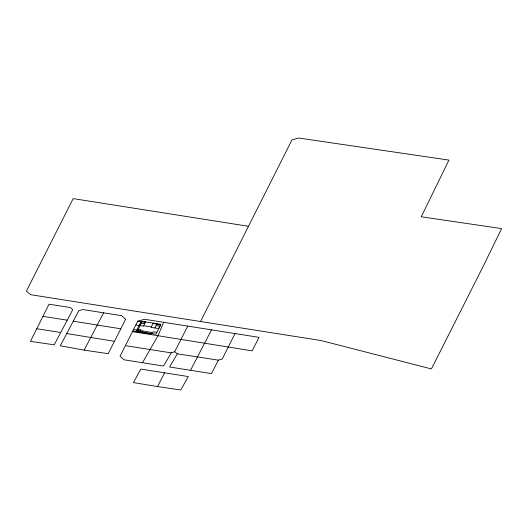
<?xml version="1.0" encoding="UTF-8"?>
<svg xmlns="http://www.w3.org/2000/svg" width="528" height="528" viewBox="0 0 528 528"><rect width="100%" height="100%" fill="white"/><g stroke="black" fill="none" stroke-linecap="round" stroke-linejoin="round"><path stroke-width="0.79" d="M163.673 322.304L158.057 335.669L142.494 362.723M235.033 333.571L222.163 359.093L218.308 360.136L177.335 353.806L169.587 367.006L211.484 373.613L218.308 360.136M187.744 326.099L174.689 351.747L171.244 352.862L125.387 345.655L120.034 356.261L124.047 359.806L163.495 366.043L171.244 352.862M36.769 328.746L30.459 341.385L54.212 344.817L72.745 309.705L70.369 307.573L49.025 304.201L36.769 328.746L60.72 332.488M200.548 321.526L291.964 139.907L298.676 138.019L448.925 160.096L421.278 216.79L501.6 228.591L483.602 265.511L431.422 368.933L321.156 340.567L30.413 294.657L26.4 291.106L73.174 198.607L248.299 226.261M114.437 341.326L108.187 353.701L84.183 350.13L60.298 345.781L78.83 310.655L82.896 309.553L121.598 315.665L125.624 319.216L114.437 341.326L66.752 333.557M125.387 345.655L137.788 321.136L144.547 319.282L259.024 337.352L252.186 350.863L132.475 331.63M139.663 325.565L141.596 321.737M137.346 331.241L142.329 321.4M140.026 331.663L140.969 329.802L138.29 329.38M145.009 321.823L144.065 323.684L141.385 323.261M145.616 321.922L143.464 326.165L135.854 324.958M141.893 332.521L142.666 330.99M153.226 323.123L151.074 327.367L158.684 328.568L160.624 324.746L153.008 323.545M154.882 327.967L156.816 324.146M152.203 333.59L153.146 331.729L156.862 332.317M157.186 323.75L156.242 325.611L159.958 326.198M157.542 386.582L180.761 389.981L188.318 376.563L140.844 369.072L133.465 382.602L157.542 386.582L164.571 372.821M211.51 329.855L190.529 370.306M84.183 350.13L103.627 312.82M42.959 316.358L67.221 320.166M137.788 321.136L145.398 322.337M143.675 325.743L151.285 326.944M133.531 329.551L151.8 332.435L151.021 333.967L132.759 331.076M73.28 321.189L120.767 328.805M174.689 351.747L177.322 353.8M141.286 321.235L136.303 331.076L155.918 334.178L160.901 324.337L141.286 321.235"/></g></svg>
